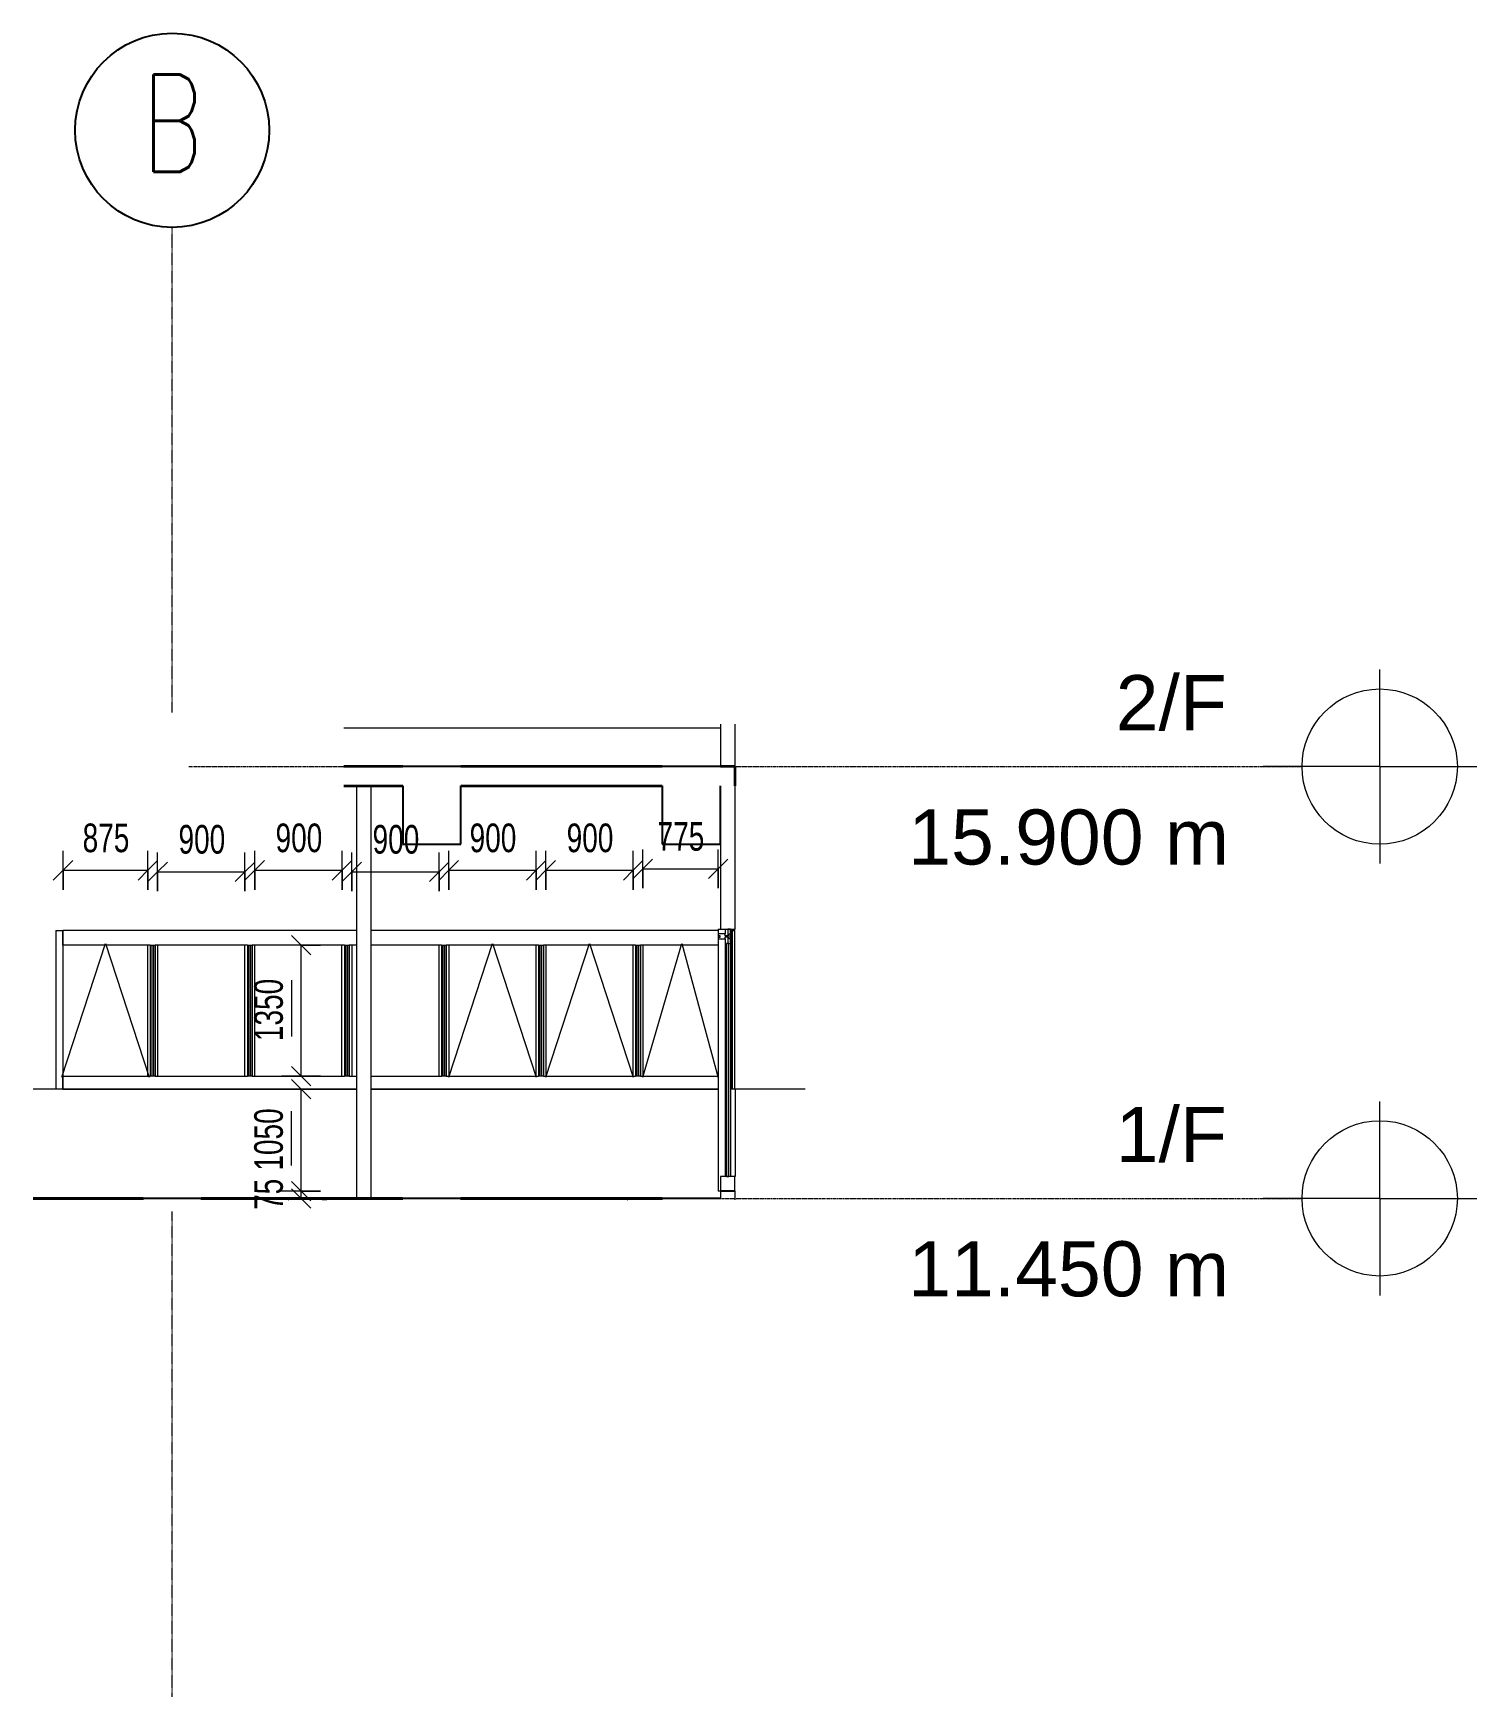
# Model space of a CAD drawing. Header units: millimetres. Extents: x -57519 to 497916, y -349472 to 446842.
# Drawn here: x 237249 to 252124, y 6314 to 23457 of the extents above; entities that cross this region are included whole.
import ezdxf

# ---------------------------------------------------------------- set-up
doc = ezdxf.new("R2010")
doc.units = ezdxf.units.MM
doc.linetypes.add('Center', pattern=[40, 10, -5, 20, -5])
doc.linetypes.add('Grid Line__1_200_', pattern=[10.5, 6, -1.5, 1.5, -1.5])
for name, color, linetype, lineweight in [('A-ANNO-DIMS', 211, 'Continuous', 5), ('A-ANNO-DIMS-200', 211, 'Continuous', 5), ('A-ANNO-NOTE', 131, 'Continuous', 25), ('A-DETL', 90, 'Continuous', 5), ('A-DETL-THIN', 151, 'Continuous', 9), ('A-FLOR', 192, 'Continuous', 5), ('A-FLOR-LEVL', 51, 'Continuous', 5), ('A-GLAZ-CURT', 52, 'Continuous', 20), ('A-GLAZ-CWMG', 51, 'Continuous', 20), ('A-WALL', 113, 'Continuous', 20), ('A-WALL-PATT', 111, 'Continuous', 20), ('S-BEAM', 12, 'Continuous', 20), ('S-GRID', 1, 'Continuous', 5), ('S-GRID-IDEN', 1, 'Continuous', 25)]:
    doc.layers.add(name, color=color, linetype=linetype, lineweight=lineweight)
doc.styles.add('Arial_1', font='arial.ttf', dxfattribs={"width": 0.7, "height": 295.05988})
doc.styles.add('RomanS', font='romans__.ttf', dxfattribs={"width": 0.7, "height": 1003.164557})
doc.styles.add('Swis721 BT_9', font='swiss.ttf', dxfattribs={"height": 567.642527})
doc.dimstyles.new('Linear_-_1_5mm_Arial_2', dxfattribs={"dimscale": 304.8, "dimtxt": 300, "dimasz": 0.656168, "dimexe": 0.656168, "dimexo": 0.0625, "dimgap": 0.328084, "dimtad": 1, "dimdec": 0, "dimzin": 0, "dimdsep": 46, "dimtxsty": 'Arial_1', "dimblk1": 'OBLIQUE', "dimblk2": 'OBLIQUE', "dimsah": 1, "dimcen": 0.09, "dimadec": 0, "dimazin": 0, "dimtfac": 1, "dimtdec": 4, "dimtix": 1, "dimtmove": 0, "dimatfit": 3, "dimfxl": 0.656168, "dimfxlon": 1, "dimtvp": 1, "dimtolj": 1, "dimtzin": 0, "dimarcsym": 2})

# ---------------------------------------------------------------- blocks, each defined once
blk = doc.blocks.new('Rectangular Mullion - DLN_FRAME 2-18442144-Section 2')
at = {"layer": 'A-GLAZ-CWMG', "lineweight": 9}
for p, q in [((45605, 14175), (45532, 14175)), ((45532, 14175), (45532, 14160)), ((45532, 14160), (45552, 14160)), ((45532, 14140), (45532, 14125)), ((45552, 14140), (45532, 14140)), ((45532, 14125), (45605, 14125)), ((45552, 14160), (45552, 14140)), ((45605, 14155), (45605, 14175)), ((45632, 14155), (45605, 14155)), ((45605, 14125), (45605, 14145)), ((45605, 14145), (45632, 14145)), ((45662, 14225), (45632, 14225)), ((45632, 14225), (45632, 14155)), ((45632, 14145), (45632, 14075)), ((45632, 14075), (45662, 14075)), ((45647, 14125), (45647, 14175)), ((45647, 14175), (45662, 14175)), ((45662, 14125), (45647, 14125)), ((45662, 14175), (45662, 14225)), ((45662, 14075), (45662, 14125))]:
    blk.add_line(p, q, dxfattribs=at)
blk = doc.blocks.new('System Panel - _DLN__12_12mm laminated clear glass-18440646-Section 2')
at = {"layer": 'A-GLAZ-CURT', "lineweight": 9}
blk.add_line((44757, 14060), (44757, 12710), dxfattribs=at)
blk = doc.blocks.new('System Panel - _DLN__12_12mm laminated clear glass-18440639-Section 2')
at = {"layer": 'A-GLAZ-CURT', "lineweight": 9}
for p, q in [((43757, 14060), (43757, 12710)), ((44657, 12710), (44657, 14060))]:
    blk.add_line(p, q, dxfattribs=at)
blk = doc.blocks.new('System Panel - _DLN__12_12mm laminated clear glass-18440579-Section 2')
at = {"layer": 'A-GLAZ-CURT', "lineweight": 9}
for p, q in [((42757, 14060), (42757, 12710)), ((43657, 12710), (43657, 14060))]:
    blk.add_line(p, q, dxfattribs=at)
blk = doc.blocks.new('System Panel - _DLN__12_12mm laminated clear glass-18440643-Section 2')
at = {"layer": 'A-GLAZ-CURT', "lineweight": 9}
blk.add_line((39657, 12710), (39657, 14060), dxfattribs=at)
blk = doc.blocks.new('Rectangular Mullion - DLN_150 x 150mm _WD_-STUR_ OPENING-18440642-Section 2')
at = {"layer": 'A-GLAZ-CWMG', "lineweight": 9}
for p, q in [((38782, 14060), (38782, 14210)), ((39707, 14210), (38782, 14210)), ((39682, 14060), (38782, 14060))]:
    blk.add_line(p, q, dxfattribs=at)
blk = doc.blocks.new('Rectangular Mullion - DLN_135 x 150mm _WD_-STUR_ OPENING-18440605-Section 2')
at = {"layer": 'A-GLAZ-CWMG', "lineweight": 9}
for p, q in [((44732, 12710), (45532, 12710)), ((44707, 12575), (45532, 12575))]:
    blk.add_line(p, q, dxfattribs=at)
blk = doc.blocks.new('Rectangular Mullion - DLN_75 x 150mm _WD_-STUR_ OPENING-18440581-Section 2')
at = {"layer": 'A-GLAZ-CWMG', "lineweight": 9}
for p, q in [((38707, 14210), (38782, 14210)), ((38707, 14210), (38707, 12575)), ((38782, 14210), (38782, 12575)), ((38782, 12575), (38707, 12575))]:
    blk.add_line(p, q, dxfattribs=at)
blk = doc.blocks.new('Rectangular Mullion - DLN_FRAME-18440582-Section 2')
at = {"layer": 'A-GLAZ-CWMG', "lineweight": 9}
for p, q in [((45662, 14210), (45667, 14210)), ((45667, 14210), (45682, 14210)), ((45667, 14210), (45667, 12575)), ((45682, 14210), (45707, 14210)), ((45682, 12575), (45682, 14210)), ((45707, 12575), (45707, 14210)), ((45667, 12575), (45662, 12575)), ((45682, 12575), (45667, 12575))]:
    blk.add_line(p, q, dxfattribs=at)
blk = doc.blocks.new('Rectangular Mullion - DLN_150 x 150mm _WD_-STUR_ OPENING-18440647-Section 2')
at = {"layer": 'A-GLAZ-CWMG', "lineweight": 9}
for p, q in [((45532, 14210), (44707, 14210)), ((45532, 14060), (44732, 14060))]:
    blk.add_line(p, q, dxfattribs=at)
blk = doc.blocks.new('Rectangular Mullion - DLN_150 x 150mm _WD_-STUR_ OPENING-18440640-Section 2')
at = {"layer": 'A-GLAZ-CWMG', "lineweight": 9}
for p, q in [((44707, 14210), (43707, 14210)), ((44682, 14060), (43732, 14060))]:
    blk.add_line(p, q, dxfattribs=at)
blk = doc.blocks.new('Rectangular Mullion - DLN_150 x 150mm _WD_-STUR_ OPENING-V1-Section 2')
at = {"layer": 'A-GLAZ-CWMG', "lineweight": 9}
for p, q in [((43707, 14210), (42707, 14210)), ((43682, 14060), (42732, 14060))]:
    blk.add_line(p, q, dxfattribs=at)
blk = doc.blocks.new('Rectangular Mullion - DLN_150 x 150mm _WD_-STUR_ OPENING-V2-Section 2')
at = {"layer": 'A-GLAZ-CWMG', "lineweight": 9}
for p, q in [((41807, 14210), (41707, 14210)), ((41807, 14060), (41732, 14060)), ((42707, 14210), (41957, 14210)), ((42682, 14060), (41957, 14060))]:
    blk.add_line(p, q, dxfattribs=at)
blk = doc.blocks.new('Rectangular Mullion - DLN_135 x 150mm _WD_-STUR_ OPENING-18440606-Section 2')
at = {"layer": 'A-GLAZ-CWMG', "lineweight": 9}
for p, q in [((43732, 12710), (44682, 12710)), ((43707, 12575), (44707, 12575))]:
    blk.add_line(p, q, dxfattribs=at)
blk = doc.blocks.new('Rectangular Mullion - DLN_135 x 150mm _WD_-STUR_ OPENING-V3-Section 2')
at = {"layer": 'A-GLAZ-CWMG', "lineweight": 9}
for p, q in [((42732, 12710), (43682, 12710)), ((42707, 12575), (43707, 12575))]:
    blk.add_line(p, q, dxfattribs=at)
blk = doc.blocks.new('Rectangular Mullion - DLN_135 x 150mm _WD_-STUR_ OPENING-V4-Section 2')
at = {"layer": 'A-GLAZ-CWMG', "lineweight": 9}
for p, q in [((41732, 12710), (41807, 12710)), ((41957, 12710), (42682, 12710)), ((41707, 12575), (41807, 12575)), ((41957, 12575), (42707, 12575))]:
    blk.add_line(p, q, dxfattribs=at)
blk = doc.blocks.new('Rectangular Mullion - DLN_135 x 150mm _WD_-STUR_ OPENING-18440621-Section 2')
at = {"layer": 'A-GLAZ-CWMG', "lineweight": 9}
for p, q in [((38782, 12575), (38782, 12710)), ((38782, 12710), (39682, 12710)), ((38782, 12575), (39707, 12575))]:
    blk.add_line(p, q, dxfattribs=at)
blk = doc.blocks.new('Rectangular Mullion - DLN_FRAME-18440576-Section 2')
at = {"layer": 'A-GLAZ-CWMG', "lineweight": 9}
for p, q in [((44682, 14060), (44697, 14060)), ((44682, 14060), (44682, 12710)), ((44697, 14060), (44717, 14060)), ((44697, 14060), (44697, 12710)), ((44717, 14060), (44732, 14060)), ((44717, 12710), (44717, 14060)), ((44732, 14060), (44732, 12710)), ((44697, 12710), (44682, 12710)), ((44717, 12710), (44697, 12710)), ((44732, 12710), (44717, 12710))]:
    blk.add_line(p, q, dxfattribs=at)
blk = doc.blocks.new('Structural Framing 2 - Structural Framing 2-14365667-Section 2')
at = {"layer": 'S-BEAM', "lineweight": 9}
h = blk.add_hatch(dxfattribs=at)
h.set_pattern_fill('FP_2', color=256, style=0, pattern_type=2)
h.set_pattern_definition([(50, (47372.8, 13092.5), (1457.47, -127.51), [152.4, -1676.4]), (355, (47372.8, 13092.5), (-281.94, 1528.45), [121.92, -1341.12]), (100.451, (47494.2, 13081.9), (1175.54, 1400.93), [129.52, -1424.72]), (46.184, (47372.8, 13498.9), (2168.63, -336.34), [228.6, -2514.6]), (96.636, (47553.5, 13470.9), (1899.2, 1979.4), [194.3, -2137.1]), (351.184, (47372.8, 13499), (1899.24, 1979.4), [182.9, -2011.7]), (21, (47576, 13397.3), (1212.91, -818.12), [152.4, -1676.4]), (326, (47576, 13397.3), (494.42, 1473.5), [121.92, -1341.12]), (71.451, (47677, 13329.1), (1707.34, 655.37), [129.52, -1424.72]), (37.5, (47372.8, 13092.5), (24.71, 676.44), [67.056, -1257.81, 67.056, -1294.384, -1346.2]), (37.5, (47372.8, 13092.5), (24.71, 676.44), [-2686.3, 67.06, -1279.14]), (7.5, (47372.8, 13092.5), (534.56, 801.444), [67.056, -709.17, 67.056, -1227.33, -513.08]), (7.5, (47372.8, 13092.5), (534.56, 801.444), [-2070.61, 67.06, -446.02]), (327.5, (46919.65, 13092.5), (1084.728, -45.83), [67.056, -440.944, 67.056, -1517.904, -2103.12]), (327.5, (46919.65, 13092.5), (1084.728, -45.83), [-2092.96, 67.06, -2036.06]), (317.5, (46716.4, 13092.5), (1185.03, 203.41), [67.06, -593.34, 67.06, -985.52, -1493.52]), (317.5, (46716.4, 13092.5), (1185.03, 203.41), [-1712.98, 67.06, -1426.46])])
h.paths.add_polyline_path([(44902, 11434), (44957, 11434), (44957, 11450), (42882, 11450), (42882, 11434), (44443, 11434)], flags=0)
h.paths.add_polyline_path([(38485, 11434), (39607, 11434), (39607, 11450), (38476, 11450), (38476, 11434)], flags=0)
h.paths.add_polyline_path([(42282, 11434), (42282, 11450), (40207, 11450), (40207, 11434), (42251, 11434)], flags=0)
at = {"layer": 'S-BEAM', "lineweight": 40}
for p, q in [((39607, 11450), (38476, 11450)), ((42282, 11450), (40207, 11450)), ((44957, 11450), (42882, 11450))]:
    blk.add_line(p, q, dxfattribs=at)
at = {"layer": 'S-BEAM', "lineweight": 15}
for p, q in [((39607, 11434), (39607, 11450)), ((40207, 11450), (40207, 11434)), ((42282, 11434), (42282, 11450)), ((42882, 11450), (42882, 11434)), ((44957, 11434), (44957, 11450))]:
    blk.add_line(p, q, dxfattribs=at)
blk = doc.blocks.new('System Panel - _DLN__12_12mm laminated clear glass-18442145-Section 2')
at = {"layer": 'A-GLAZ-CURT', "lineweight": 9}
for p, q in [((45620, 14075), (45620, 11675)), ((45645, 14075), (45620, 14075)), ((45645, 11675), (45645, 14075)), ((45620, 11675), (45645, 11675))]:
    blk.add_line(p, q, dxfattribs=at)
blk = doc.blocks.new('Rectangular Mullion - DLN_150 x 150mm _WD_-STUR_ OPENING-18440291-Section 2')
at = {"layer": 'A-GLAZ-CWMG', "lineweight": 9}
for p, q in [((45557, 11675), (45557, 11525)), ((45707, 11675), (45557, 11675)), ((45707, 11525), (45707, 11675)), ((45557, 11525), (45707, 11525))]:
    blk.add_line(p, q, dxfattribs=at)
blk = doc.blocks.new('Rectangular Mullion - DLN_FRAME-15967581-Section 2')
at = {"layer": 'A-GLAZ-CWMG', "lineweight": 9}
for p, q in [((45532, 12665), (45532, 11525)), ((45605, 12665), (45605, 11675)), ((45662, 12665), (45662, 11675)), ((45557, 11525), (45532, 11525))]:
    blk.add_line(p, q, dxfattribs=at)
blk = doc.blocks.new('Rectangular Mullion - DLN_FRAME-16088758-Section 2')
at = {"layer": 'A-GLAZ-CWMG', "lineweight": 9}
for p, q in [((45532, 14225), (45557, 14225)), ((45532, 14225), (45532, 14175)), ((45532, 14160), (45532, 14140)), ((45532, 14125), (45532, 12665)), ((45605, 14225), (45605, 14175)), ((45605, 14125), (45605, 12665)), ((45662, 14175), (45662, 14125)), ((45662, 14075), (45662, 12665))]:
    blk.add_line(p, q, dxfattribs=at)
blk = doc.blocks.new('Level - Bubble - 3_0mm-236686-Section 2')
at = {"layer": 'A-FLOR-LEVL', "lineweight": 15}
for q in [(52351, 12450), (51151, 11450), (52351, 10450), (53351, 11450), (53351, 11450)]:
    blk.add_line((52351, 11450), q, dxfattribs=at)
blk.add_circle((52351, 11450), 800, dxfattribs=at)
blk = doc.blocks.new('Grid - Bubble - 10mm-1724413-Section 2')
at = {"layer": 'A-ANNO-NOTE'}
blk.add_circle((39907, 22457), 1000, dxfattribs=at)
blk = doc.blocks.new('DIMBLOCK92-Section 2')
at = {"layer": 'A-ANNO-DIMS-200', "transparency": 16777216}
for p, q in [((242531, 14631), (242531, 15031)), ((242531, 14831), (242631, 14931)), ((243431, 14631), (243431, 15031)), ((243431, 14831), (243531, 14931)), ((242531, 14831), (242431, 14731)), ((242531, 14831), (243431, 14831)), ((242531, 14831), (242531, 14631)), ((243431, 14831), (243331, 14731)), ((243431, 14831), (243431, 14631))]:
    blk.add_line(p, q, dxfattribs=at)
at = {"layer": 'A-ANNO-DIMS-200', "color": 0, "transparency": 16777216, "insert": (242746, 15313), "char_height": 295.1, "width": 564.92, "attachment_point": 1, "line_spacing_factor": 0.938532, "style": 'Arial_1'}
blk.add_mtext('900', dxfattribs=at)
blk = doc.blocks.new('_Oblique')
at = {"color": 0, "linetype": 'ByBlock', "lineweight": -2}
blk.add_line((-0.5, -0.5), (0.5, 0.5), dxfattribs=at)
blk = doc.blocks.new('DIMBLOCK93-Section 2')
at = {"layer": 'A-ANNO-DIMS-200', "transparency": 16777216}
for p, q in [((240209, 14060), (239809, 14060)), ((240009, 14060), (239909, 14160)), ((240009, 12710), (240009, 14060)), ((240009, 14060), (240109, 13960)), ((240009, 14060), (240209, 14060)), ((240209, 12710), (239809, 12710)), ((240009, 12710), (239909, 12810)), ((240009, 12710), (240109, 12610)), ((240009, 12710), (240209, 12710))]:
    blk.add_line(p, q, dxfattribs=at)
at = {"layer": 'A-ANNO-DIMS-200', "color": 0, "transparency": 16777216, "insert": (239526, 13071), "char_height": 295.1, "width": 753.23, "attachment_point": 1, "rotation": 90, "line_spacing_factor": 0.938532, "style": 'Arial_1'}
blk.add_mtext('1350', dxfattribs=at)
blk = doc.blocks.new('DIMBLOCK94-Section 2')
at = {"layer": 'A-ANNO-DIMS-200', "transparency": 16777216}
for p, q in [((240209, 11525), (239809, 11525)), ((240009, 11525), (239909, 11625)), ((240009, 11450), (239909, 11550)), ((240009, 11450), (240009, 11525)), ((240009, 11525), (240109, 11425)), ((240009, 11525), (240209, 11525)), ((239809, 11450), (240209, 11450)), ((240009, 11450), (239809, 11450)), ((240009, 11450), (240109, 11350))]:
    blk.add_line(p, q, dxfattribs=at)
at = {"layer": 'A-ANNO-DIMS-200', "color": 0, "transparency": 16777216, "insert": (239526, 11331), "char_height": 295.1, "width": 376.62, "attachment_point": 1, "rotation": 90, "line_spacing_factor": 0.938532, "style": 'Arial_1'}
blk.add_mtext('75', dxfattribs=at)
blk = doc.blocks.new('DIMBLOCK95-Section 2')
at = {"layer": 'A-ANNO-DIMS-200', "transparency": 16777216}
for p, q in [((240209, 12575), (239809, 12575)), ((240009, 12575), (239909, 12675)), ((240009, 11525), (240009, 12575)), ((240009, 12575), (240109, 12475)), ((240009, 12575), (240209, 12575)), ((240209, 11525), (239809, 11525)), ((240009, 11525), (239909, 11625)), ((240009, 11525), (240109, 11425)), ((240009, 11525), (240209, 11525))]:
    blk.add_line(p, q, dxfattribs=at)
at = {"layer": 'A-ANNO-DIMS-200', "color": 0, "transparency": 16777216, "insert": (239526, 11736), "char_height": 295.1, "width": 753.23, "attachment_point": 1, "rotation": 90, "line_spacing_factor": 0.938532, "style": 'Arial_1'}
blk.add_mtext('1050', dxfattribs=at)
blk = doc.blocks.new('DIMBLOCK96-Section 2')
at = {"layer": 'A-ANNO-DIMS-200', "transparency": 16777216}
for p, q in [((237556, 14631), (237556, 15031)), ((237556, 14831), (237656, 14931)), ((238431, 14631), (238431, 15031)), ((238431, 14831), (238531, 14931)), ((237556, 14831), (237456, 14731)), ((237556, 14831), (238431, 14831)), ((237556, 14831), (237556, 14631)), ((238431, 14831), (238331, 14731)), ((238431, 14831), (238431, 14631))]:
    blk.add_line(p, q, dxfattribs=at)
at = {"layer": 'A-ANNO-DIMS-200', "color": 0, "transparency": 16777216, "insert": (237758, 15313), "char_height": 295.1, "width": 564.92, "attachment_point": 1, "line_spacing_factor": 0.938532, "style": 'Arial_1'}
blk.add_mtext('875', dxfattribs=at)
blk = doc.blocks.new('DIMBLOCK97-Section 2')
at = {"layer": 'A-ANNO-DIMS-200', "transparency": 16777216}
for p, q in [((238531, 14616), (238531, 15016)), ((238531, 14816), (238631, 14916)), ((239431, 14616), (239431, 15016)), ((239431, 14816), (239531, 14916)), ((238531, 14816), (238431, 14716)), ((238531, 14816), (239431, 14816)), ((238531, 14816), (238531, 14616)), ((239431, 14816), (239331, 14716)), ((239431, 14816), (239431, 14616))]:
    blk.add_line(p, q, dxfattribs=at)
at = {"layer": 'A-ANNO-DIMS-200', "color": 0, "transparency": 16777216, "insert": (238746, 15298), "char_height": 295.1, "width": 564.92, "attachment_point": 1, "line_spacing_factor": 0.938532, "style": 'Arial_1'}
blk.add_mtext('900', dxfattribs=at)
blk = doc.blocks.new('DIMBLOCK98-Section 2')
at = {"layer": 'A-ANNO-DIMS-200', "transparency": 16777216}
for p, q in [((239531, 14631), (239531, 15031)), ((239531, 14831), (239631, 14931)), ((240431, 14631), (240431, 15031)), ((240431, 14831), (240531, 14931)), ((239531, 14831), (239431, 14731)), ((239531, 14831), (240431, 14831)), ((239531, 14831), (239531, 14631)), ((240431, 14831), (240331, 14731)), ((240431, 14831), (240431, 14631))]:
    blk.add_line(p, q, dxfattribs=at)
at = {"layer": 'A-ANNO-DIMS-200', "color": 0, "transparency": 16777216, "insert": (239746, 15313), "char_height": 295.1, "width": 564.92, "attachment_point": 1, "line_spacing_factor": 0.938532, "style": 'Arial_1'}
blk.add_mtext('900', dxfattribs=at)
blk = doc.blocks.new('DIMBLOCK99-Section 2')
at = {"layer": 'A-ANNO-DIMS-200', "transparency": 16777216}
for p, q in [((240531, 14616), (240531, 15016)), ((240531, 14816), (240631, 14916)), ((241431, 14616), (241431, 15016)), ((241431, 14816), (241531, 14916)), ((240531, 14816), (240431, 14716)), ((240531, 14816), (241431, 14816)), ((240531, 14816), (240531, 14616)), ((241431, 14816), (241331, 14716)), ((241431, 14816), (241431, 14616))]:
    blk.add_line(p, q, dxfattribs=at)
at = {"layer": 'A-ANNO-DIMS-200', "color": 0, "transparency": 16777216, "insert": (240746, 15298), "char_height": 295.1, "width": 564.92, "attachment_point": 1, "line_spacing_factor": 0.938532, "style": 'Arial_1'}
blk.add_mtext('900', dxfattribs=at)
blk = doc.blocks.new('DIMBLOCK100-Section 2')
at = {"layer": 'A-ANNO-DIMS-200', "transparency": 16777216}
for p, q in [((241531, 14631), (241531, 15031)), ((241531, 14831), (241631, 14931)), ((242431, 14631), (242431, 15031)), ((242431, 14831), (242531, 14931)), ((241531, 14831), (241431, 14731)), ((241531, 14831), (242431, 14831)), ((241531, 14831), (241531, 14631)), ((242431, 14831), (242331, 14731)), ((242431, 14831), (242431, 14631))]:
    blk.add_line(p, q, dxfattribs=at)
at = {"layer": 'A-ANNO-DIMS-200', "color": 0, "transparency": 16777216, "insert": (241746, 15313), "char_height": 295.1, "width": 564.92, "attachment_point": 1, "line_spacing_factor": 0.938532, "style": 'Arial_1'}
blk.add_mtext('900', dxfattribs=at)
blk = doc.blocks.new('DIMBLOCK101-Section 2')
at = {"layer": 'A-ANNO-DIMS-200', "transparency": 16777216}
for p, q in [((243531, 14646), (243531, 15046)), ((243531, 14846), (243631, 14946)), ((244306, 14646), (244306, 15046)), ((244306, 14846), (244406, 14946)), ((243531, 14846), (243431, 14746)), ((243531, 14846), (244306, 14846)), ((243531, 14846), (243531, 14646)), ((244306, 14846), (244206, 14746)), ((244306, 14846), (244306, 14646))]:
    blk.add_line(p, q, dxfattribs=at)
at = {"layer": 'A-ANNO-DIMS-200', "color": 0, "transparency": 16777216, "insert": (243683, 15328), "char_height": 295.1, "width": 564.92, "attachment_point": 1, "line_spacing_factor": 0.938532, "style": 'Arial_1'}
blk.add_mtext('775', dxfattribs=at)

msp = doc.modelspace()

# ---------------------------------------------------------------- hatches: boundary and pattern name
at = {"layer": 'A-WALL-PATT', "lineweight": 9}
h = msp.add_hatch(dxfattribs=at)
h.set_pattern_fill('FP_1', color=256, style=0, pattern_type=2)
h.set_pattern_definition([(180, (45557.5, 15900), (-5e-14, -400), [])])
h.paths.add_polyline_path([(244331.1, 15900), (244331.1, 16337.3), (240449.3, 16337.3), (240449.3, 15900), (243731.1, 15900)], flags=0)

# ---------------------------------------------------------------- linework, layer by layer
at = {"layer": 'A-DETL', "lineweight": 20}
for p, q in [((239911.3, 13699), (239911.3, 13119)), ((239911.3, 11790), (239911.3, 12350))]:
    msp.add_line(p, q, dxfattribs=at)
at = {"layer": 'A-DETL-THIN'}
for p, q in [((237543.6, 12700), (237993.6, 14075)), ((237993.6, 14075), (238443.6, 12700)), ((241531.1, 12700), (241981.1, 14075)), ((241981.1, 14075), (242431.1, 12700)), ((242531.1, 12700), (242981.1, 14075)), ((242981.1, 14075), (243431.1, 12700)), ((243531.1, 12700), (243931.1, 14075)), ((243931.1, 14075), (244306.1, 12690.9))]:
    msp.add_line(p, q, dxfattribs=at)
at = {"layer": 'A-FLOR', "lineweight": 35}
for p, q in [((241056.1, 15900), (240449.3, 15900)), ((243731.1, 15900), (241656.1, 15900)), ((244481.1, 15900), (244331.1, 15900)), ((244481.1, 15700), (244481.1, 15900)), ((240449.3, 15700), (241056.1, 15700)), ((241656.1, 15700), (243731.1, 15700))]:
    msp.add_line(p, q, dxfattribs=at)
at = {"layer": 'A-FLOR', "lineweight": 25}
for p, q in [((241656.1, 15900), (241056.1, 15900)), ((244331.1, 15900), (243731.1, 15900)), ((241056.1, 15700), (241056.1, 15100)), ((241656.1, 15100), (241656.1, 15700)), ((243731.1, 15700), (243731.1, 15100)), ((244331.1, 15100), (244331.1, 15700)), ((241056.1, 15100), (241656.1, 15100)), ((243731.1, 15100), (244331.1, 15100)), ((238981.1, 11450), (238381.1, 11450)), ((241656.1, 11450), (241056.1, 11450)), ((244331.1, 11450), (243731.1, 11450))]:
    msp.add_line(p, q, dxfattribs=at)
at = {"layer": 'A-FLOR-LEVL', "linetype": 'Center'}
for p, q in [((238851.9, 15900), (250324.4, 15900)), ((238851.9, 11450), (250324.4, 11450))]:
    msp.add_line(p, q, dxfattribs=at)
at = {"layer": 'A-WALL'}
for p, q in [((244331.1, 16337.3), (244331.1, 15900)), ((244481.1, 15900), (244481.1, 16337.3)), ((244331.1, 15900), (244481.1, 15900)), ((240731.1, 15700), (240581.1, 15700)), ((240581.1, 15700), (240581.1, 11450)), ((240731.1, 11450), (240731.1, 15700)), ((244331.1, 15700), (244331.1, 14225)), ((244481.1, 14225), (244481.1, 15700)), ((244331.1, 14225), (244481.1, 14225)), ((244331.1, 11526.2), (244331.1, 11450)), ((244481.1, 11526.2), (244331.1, 11526.2)), ((244481.1, 11434), (244481.1, 11526.2)), ((240581.1, 11450), (240731.1, 11450))]:
    msp.add_line(p, q, dxfattribs=at)
at = {"layer": 'A-WALL', "lineweight": 15}
for p, q in [((240581.1, 12575), (237249.3, 12575)), ((244306.1, 12575), (240731.1, 12575)), ((244481.1, 12575), (244456.1, 12575)), ((245204.7, 12575), (244481.1, 12575)), ((244481.1, 12575), (244481.1, 11675))]:
    msp.add_line(p, q, dxfattribs=at)
at = {"layer": 'S-GRID', "linetype": 'Grid Line__1_200_', "lineweight": 18}
for p, q in [((238681.1, 16457), (238681.1, 21457)), ((238681.1, 6314.3), (238681.1, 11314.3))]:
    msp.add_line(p, q, dxfattribs=at)

# ---------------------------------------------------------------- block references
at = {"layer": 'A-FLOR-LEVL', "lineweight": 15}
for p in [(198773.6, 4450), (198773.6, 0)]:
    msp.add_blockref('Level - Bubble - 3_0mm-236686-Section 2', p, dxfattribs=at)
at = {"layer": 'A-GLAZ-CURT', "lineweight": 9}
for name, p in [('System Panel - _DLN__12_12mm laminated clear glass-18440643-Section 2', (198773.6, 0)), ('System Panel - _DLN__12_12mm laminated clear glass-18440639-Section 2', (194773.6, 0)), ('System Panel - _DLN__12_12mm laminated clear glass-18440639-Section 2', (195773.6, 0)), ('System Panel - _DLN__12_12mm laminated clear glass-18440639-Section 2', (196773.6, 0)), ('System Panel - _DLN__12_12mm laminated clear glass-18440579-Section 2', (198773.6, 0)), ('System Panel - _DLN__12_12mm laminated clear glass-18440639-Section 2', (198773.6, 0)), ('System Panel - _DLN__12_12mm laminated clear glass-18440646-Section 2', (198773.6, 0)), ('System Panel - _DLN__12_12mm laminated clear glass-18442145-Section 2', (198773.6, 0))]:
    msp.add_blockref(name, p, dxfattribs=at)
at = {"layer": 'A-GLAZ-CWMG', "lineweight": 9}
for name, p in [('Rectangular Mullion - DLN_75 x 150mm _WD_-STUR_ OPENING-18440581-Section 2', (198773.6, 0)), ('Rectangular Mullion - DLN_150 x 150mm _WD_-STUR_ OPENING-18440642-Section 2', (198773.6, 0)), ('Rectangular Mullion - DLN_FRAME-18440576-Section 2', (193773.6, 0)), ('Rectangular Mullion - DLN_150 x 150mm _WD_-STUR_ OPENING-18440640-Section 2', (194773.6, 0)), ('Rectangular Mullion - DLN_FRAME-18440576-Section 2', (194773.6, 0)), ('Rectangular Mullion - DLN_150 x 150mm _WD_-STUR_ OPENING-18440640-Section 2', (195773.6, 0)), ('Rectangular Mullion - DLN_FRAME-18440576-Section 2', (195773.6, 0)), ('Rectangular Mullion - DLN_150 x 150mm _WD_-STUR_ OPENING-V2-Section 2', (198773.6, 0)), ('Rectangular Mullion - DLN_FRAME-18440576-Section 2', (196773.6, 0)), ('Rectangular Mullion - DLN_150 x 150mm _WD_-STUR_ OPENING-V1-Section 2', (198773.6, 0)), ('Rectangular Mullion - DLN_FRAME-18440576-Section 2', (197773.6, 0)), ('Rectangular Mullion - DLN_150 x 150mm _WD_-STUR_ OPENING-18440640-Section 2', (198773.6, 0)), ('Rectangular Mullion - DLN_FRAME-18440576-Section 2', (198773.6, 0)), ('Rectangular Mullion - DLN_150 x 150mm _WD_-STUR_ OPENING-18440647-Section 2', (198773.6, 0)), ('Rectangular Mullion - DLN_FRAME 2-18442144-Section 2', (198773.6, 0)), ('Rectangular Mullion - DLN_FRAME-16088758-Section 2', (198773.6, 0)), ('Rectangular Mullion - DLN_FRAME-18440582-Section 2', (198773.6, 0)), ('Rectangular Mullion - DLN_135 x 150mm _WD_-STUR_ OPENING-18440621-Section 2', (198773.6, 0)), ('Rectangular Mullion - DLN_135 x 150mm _WD_-STUR_ OPENING-18440606-Section 2', (194773.6, 0)), ('Rectangular Mullion - DLN_135 x 150mm _WD_-STUR_ OPENING-18440606-Section 2', (195773.6, 0)), ('Rectangular Mullion - DLN_135 x 150mm _WD_-STUR_ OPENING-V4-Section 2', (198773.6, 0)), ('Rectangular Mullion - DLN_135 x 150mm _WD_-STUR_ OPENING-V3-Section 2', (198773.6, 0)), ('Rectangular Mullion - DLN_135 x 150mm _WD_-STUR_ OPENING-18440606-Section 2', (198773.6, 0)), ('Rectangular Mullion - DLN_135 x 150mm _WD_-STUR_ OPENING-18440605-Section 2', (198773.6, 0)), ('Rectangular Mullion - DLN_FRAME-15967581-Section 2', (198773.6, 0)), ('Rectangular Mullion - DLN_150 x 150mm _WD_-STUR_ OPENING-18440291-Section 2', (198773.6, 0))]:
    msp.add_blockref(name, p, dxfattribs=at)
at = {"layer": 'S-BEAM', "lineweight": 15}
msp.add_blockref('Structural Framing 2 - Structural Framing 2-14365667-Section 2', (198773.6, 0), dxfattribs=at)
at = {"layer": 'S-GRID-IDEN'}
msp.add_blockref('Grid - Bubble - 10mm-1724413-Section 2', (198773.6, 0), dxfattribs=at)

# ---------------------------------------------------------------- texts
at = {"layer": 'A-FLOR-LEVL', "char_height": 567.64, "attachment_point": 3, "line_spacing_factor": 1.00667, "style": 'Swis721 BT_9'}
for s, insert, width in [('2/F', (249549.9, 16842.2), 1360.666), ('15.900 m', (249571.8, 15458.1), 3923.614), ('1/F', (249549.9, 12392.2), 1360.666), ('11.450 m', (249571.8, 11008.1), 3923.614)]:
    msp.add_mtext(s, dxfattribs=dict(at, insert=insert, width=width))
at = {"layer": 'S-GRID-IDEN', "lineweight": 5, "insert": (238683.8, 23031.9), "char_height": 1003.165, "width": 984, "attachment_point": 2, "line_spacing_factor": 0.964689, "style": 'RomanS'}
msp.add_mtext('\\fRomanS|b0|i0|c134|p2|;\\W.7;B', dxfattribs=at)

# ---------------------------------------------------------------- dimensions: what is measured, and where the dimension line sits
at = {"layer": 'A-ANNO-DIMS'}
for base, p1, p2, override, picture, middle in [((238431.1, 14830.7), (237556.1, 14630.7), (238431.1, 14630.7), {"dimpost": '<>', "dimfxl": 875}, 'DIMBLOCK96-Section 2', (237993.6, 15081.3)), ((239431.1, 14815.7), (238531.1, 14615.7), (239431.1, 14615.7), {"dimpost": '<>', "dimfxl": 900}, 'DIMBLOCK97-Section 2', (238981.1, 15066.3)), ((240431.1, 14830.7), (239531.1, 14630.7), (240431.1, 14630.7), {"dimpost": '<>', "dimfxl": 900}, 'DIMBLOCK98-Section 2', (239981.1, 15081.3)), ((241431.1, 14815.7), (240531.1, 14615.7), (241431.1, 14615.7), {"dimpost": '<>', "dimfxl": 900}, 'DIMBLOCK99-Section 2', (240981.1, 15066.3)), ((242431.1, 14830.7), (241531.1, 14630.7), (242431.1, 14630.7), {"dimpost": '<>', "dimfxl": 900.000006}, 'DIMBLOCK100-Section 2', (241981.1, 15081.3)), ((243431.1, 14830.7), (242531.1, 14630.7), (243431.1, 14630.7), {"dimpost": '<>', "dimfxl": 900.000001}, 'DIMBLOCK92-Section 2', (242981.1, 15081.3)), ((244306.1, 14845.7), (243531.1, 14645.7), (244306.1, 14645.7), {"dimpost": '<>', "dimfxl": 775.000005}, 'DIMBLOCK101-Section 2', (243918.6, 15095.7))]:
    dim = msp.add_linear_dim(base=base, p1=p1, p2=p2, dimstyle='Linear_-_1_5mm_Arial_2', override=override, dxfattribs=at)
    dim.commit()
    dim.dimension.update_dxf_attribs({"geometry": picture, "text_midpoint": middle})
for base, p1, p2, override, picture, middle in [((240008.7, 14060), (240208.7, 12710), (240208.7, 14060), {"dimpost": '<>', "dimfxl": 1350}, 'DIMBLOCK93-Section 2', (239758, 13385)), ((240008.7, 12575), (240208.7, 11525), (240208.7, 12575), {"dimpost": '<>', "dimfxl": 1050}, 'DIMBLOCK95-Section 2', (239758.1, 12050)), ((240008.7, 11525), (239808.7, 11450), (240208.7, 11525), {"dimpost": '<>', "dimfxl": 406.970515}, 'DIMBLOCK94-Section 2', (239758.7, 11487.5))]:
    dim = msp.add_linear_dim(base=base, p1=p1, p2=p2, angle=90, dimstyle='Linear_-_1_5mm_Arial_2', override=override, dxfattribs=at)
    dim.commit()
    dim.dimension.update_dxf_attribs({"geometry": picture, "text_midpoint": middle})

doc.saveas('drawing.dxf')
